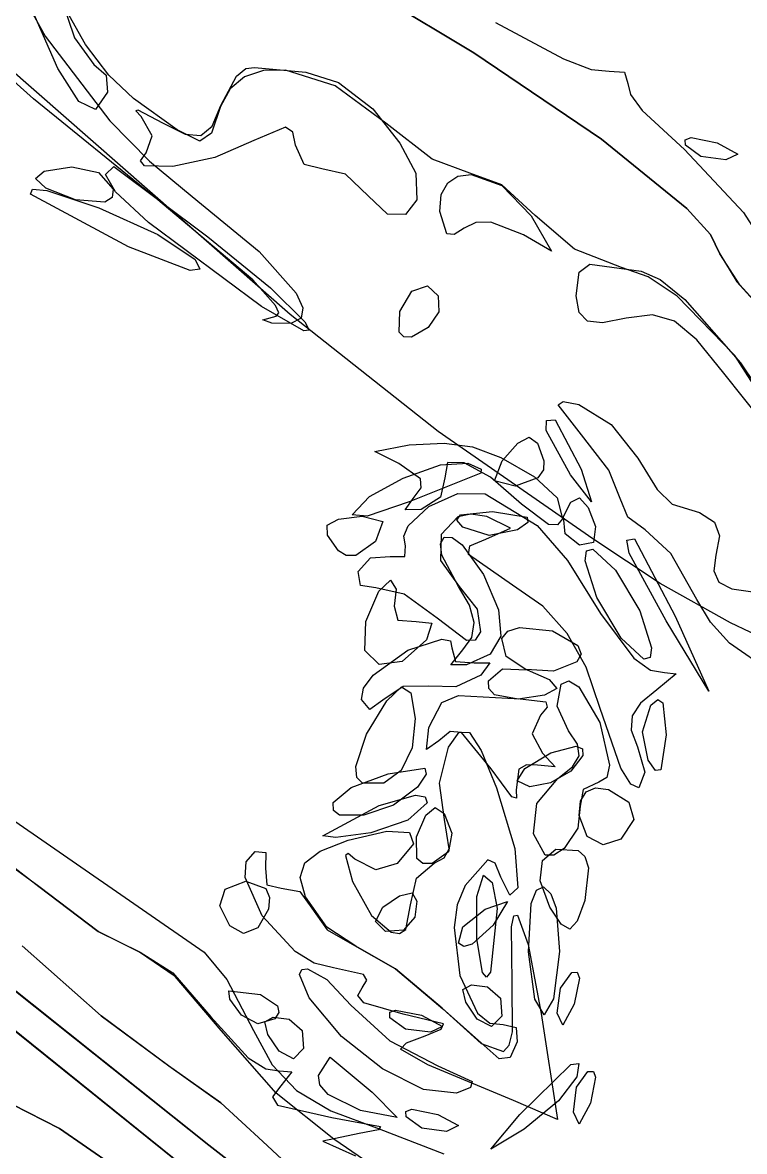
# Model space of a CAD drawing. Extents: x -886 to 651, y -59 to 942.
# Drawn here: x -342.88 to -323.08, y 197.6 to 228.58 of the extents above; entities that cross this region are included whole.
import ezdxf

# ---------------------------------------------------------------- set-up
doc = ezdxf.new("R2010")
doc.units = 0

msp = doc.modelspace()

# ---------------------------------------------------------------- linework, layer by layer
at = {"layer": 'IMAGES'}
for p, q in [((-335.539426, 220.562776), (-343.31338, 227.38229)), ((-331.483354, 217.360294), (-335.539426, 220.562776)), ((-327.23958, 214.40849), (-331.483354, 217.360294)), ((-325.390777, 213.185733), (-327.23958, 214.40849)), ((-323.460907, 212.110918), (-325.390777, 213.185733)), ((-319.465303, 210.210328), (-323.460907, 212.110918))]:
    msp.add_line(p, q, dxfattribs=at)
at = {"layer": 'Layer 1'}
for p, q in [((-334.87947, 230.37827), (-330.500614, 227.74847)), ((-330.50019, 227.7483), (-334.87903, 230.3781)), ((-341.9642, 229.65445), (-341.459605, 228.154342)), ((-342.583383, 226.485375), (-345.813015, 229.379011)), ((-342.868887, 229.305013), (-342.263058, 228.206659)), ((-341.153128, 227.975443), (-341.684933, 228.913093)), ((-341.915661, 227.313279), (-342.60456, 228.88402)), ((-329.904804, 228.580005), (-328.042953, 227.578577)), ((-342.263058, 228.206659), (-340.488163, 225.877415)), ((-341.459605, 228.154342), (-340.92552, 227.42936)), ((-340.512628, 227.133616), (-341.153128, 227.975443)), ((-330.500614, 227.74847), (-327.002309, 225.379458)), ((-327.001899, 225.379288), (-330.50019, 227.7483)), ((-340.92552, 227.42936), (-340.587368, 227.134336)), ((-336.761759, 227.317213), (-336.52209, 227.34781)), ((-336.52209, 227.34781), (-335.11158, 227.21358)), ((-328.042953, 227.578577), (-327.285031, 227.292751)), ((-341.337285, 226.412854), (-341.915661, 227.313279)), ((-340.587368, 227.134336), (-340.55382, 226.66802)), ((-339.83563, 226.4972), (-340.512628, 227.133616)), ((-337.4414, 226.29986), (-337.014978, 227.109431)), ((-336.790089, 227.088757), (-337.191776, 226.760756)), ((-337.014978, 227.109431), (-336.761759, 227.317213)), ((-336.272854, 227.258076), (-336.790089, 227.088757)), ((-335.667556, 227.27145), (-336.272854, 227.258076)), ((-334.302715, 226.841296), (-335.667556, 227.27145)), ((-335.11158, 227.21358), (-334.212555, 226.933367)), ((-327.285031, 227.292751), (-326.78733, 227.23936)), ((-326.78733, 227.23936), (-326.363426, 227.211801)), ((-326.363426, 227.211801), (-326.27901, 226.90549)), ((-337.191776, 226.760756), (-337.45043, 226.27134)), ((-332.91545, 225.82017), (-334.302715, 226.841296)), ((-334.212555, 226.933367), (-333.27321, 226.21166)), ((-326.27901, 226.90549), (-326.20438, 226.606483)), ((-339.22451, 223.76069), (-342.583383, 226.485375)), ((-340.879862, 226.194011), (-341.337285, 226.412854)), ((-340.55382, 226.66802), (-340.879862, 226.194011)), ((-338.644772, 225.630501), (-339.83563, 226.4972)), ((-326.20438, 226.606483), (-325.884911, 226.165574)), ((-339.779459, 226.158729), (-339.718459, 226.180569)), ((-339.62988, 225.99613), (-339.779459, 226.158729)), ((-339.718459, 226.180569), (-339.04191, 225.82449)), ((-337.45043, 226.27134), (-337.702554, 225.541282)), ((-337.682078, 225.735071), (-337.4414, 226.29986)), ((-333.27321, 226.21166), (-333.2732, 226.21168)), ((-333.2732, 226.21168), (-332.52718, 225.263778)), ((-325.884911, 226.165574), (-324.71649, 225.09559)), ((-340.488163, 225.877415), (-339.399654, 224.775523)), ((-339.327601, 225.468001), (-339.62988, 225.99613)), ((-339.04191, 225.82449), (-338.424763, 225.514485)), ((-331.641194, 224.824859), (-332.91545, 225.82017)), ((-338.017208, 225.319765), (-338.644772, 225.630501)), ((-338.424763, 225.514485), (-337.990675, 225.478979)), ((-337.702554, 225.541282), (-338.017208, 225.319765)), ((-337.990675, 225.478979), (-337.682078, 225.735071)), ((-335.670149, 225.704421), (-336.53552, 225.34437)), ((-335.469488, 225.567687), (-335.670149, 225.704421)), ((-335.39076, 225.21611), (-335.469488, 225.567687)), ((-339.49045, 224.99778), (-339.327601, 225.468001)), ((-336.53552, 225.34437), (-337.611697, 224.873344)), ((-335.160337, 224.683925), (-335.39076, 225.21611)), ((-332.52718, 225.263778), (-332.09298, 224.43967)), ((-327.002309, 225.379458), (-324.661035, 223.473619)), ((-324.660623, 223.473449), (-327.001899, 225.379288)), ((-324.703495, 225.358659), (-324.542134, 225.421419)), ((-324.69633, 225.20902), (-324.703495, 225.358659)), ((-324.268403, 224.899835), (-324.69633, 225.20902)), ((-324.542134, 225.421419), (-323.82783, 225.27732)), ((-323.82783, 225.27732), (-323.253819, 224.969085)), ((-339.646362, 224.778361), (-339.49045, 224.99778)), ((-337.611697, 224.873344), (-338.763195, 224.62335)), ((-324.71649, 225.09559), (-323.098032, 223.367303)), ((-323.58315, 224.81115), (-324.268403, 224.899835)), ((-323.253819, 224.969085), (-323.58316, 224.81109)), ((-342.29344, 224.502469), (-341.53491, 224.61816)), ((-341.53491, 224.61816), (-340.801359, 224.464992)), ((-340.61074, 224.41121), (-340.38165, 224.6285)), ((-340.38165, 224.6285), (-337.80245, 222.69503)), ((-339.539588, 224.647219), (-339.646362, 224.778361)), ((-338.763195, 224.62335), (-339.539588, 224.647219)), ((-339.399654, 224.775523), (-338.23081, 223.80145)), ((-334.67172, 224.56346), (-335.160337, 224.683925)), ((-334.02163, 224.415724), (-334.67172, 224.56346)), ((-330.61299, 224.44295), (-331.641194, 224.824859)), ((-323.58316, 224.81109), (-323.58315, 224.81115)), ((-342.528084, 224.300201), (-342.29344, 224.502469)), ((-342.241063, 224.03135), (-342.528084, 224.300201)), ((-340.801359, 224.464992), (-340.39558, 224.00938)), ((-340.329048, 223.93396), (-340.61074, 224.41121)), ((-333.40295, 223.81795), (-334.02163, 224.415724)), ((-332.09298, 224.43967), (-332.063332, 223.708127)), ((-331.218822, 224.176508), (-330.936208, 224.360024)), ((-330.936208, 224.360024), (-330.576077, 224.4078)), ((-329.734845, 224.124728), (-330.61299, 224.44295)), ((-330.576077, 224.4078), (-329.736686, 224.101845)), ((-342.66487, 223.86461), (-342.612038, 224.005526)), ((-342.612038, 224.005526), (-342.217099, 223.965045)), ((-341.4346, 223.71591), (-342.241063, 224.03135)), ((-342.217099, 223.965045), (-340.792447, 223.494597)), ((-340.39558, 224.00938), (-340.424239, 223.778627)), ((-340.39558, 224.00938), (-340.39558, 224.00938)), ((-339.424212, 223.088057), (-340.329048, 223.93396)), ((-331.395565, 223.855823), (-331.218822, 224.176508)), ((-329.736686, 224.101845), (-328.92749, 223.27007)), ((-328.82136, 223.28254), (-329.734845, 224.124728)), ((-339.97357, 222.4246), (-342.66487, 223.86461)), ((-340.629689, 223.646379), (-341.4346, 223.71591)), ((-340.424239, 223.778627), (-340.629689, 223.646379)), ((-336.566235, 221.520035), (-339.22451, 223.76069)), ((-338.23081, 223.80145), (-336.388969, 222.293327)), ((-332.873411, 223.323659), (-333.40295, 223.81795)), ((-332.063332, 223.708127), (-332.375174, 223.311588)), ((-331.43808, 223.39654), (-331.395565, 223.855823)), ((-340.792447, 223.494597), (-339.174015, 222.762681)), ((-332.375174, 223.311588), (-332.873411, 223.323659)), ((-331.239996, 222.780778), (-331.43808, 223.39654)), ((-324.661035, 223.473619), (-324.010684, 222.757636)), ((-324.010262, 222.757466), (-324.660623, 223.473449)), ((-323.098032, 223.367303), (-321.622, 221.04464)), ((-336.32823, 220.78416), (-339.424212, 223.088057)), ((-330.445454, 223.088495), (-330.76307, 222.9387)), ((-330.032609, 223.103871), (-330.445454, 223.088495)), ((-329.13492, 222.75542), (-330.032609, 223.103871)), ((-328.92749, 223.27007), (-328.92747, 223.27006)), ((-328.92747, 223.27006), (-328.368667, 222.307811)), ((-327.736946, 222.36282), (-328.82136, 223.28254)), ((-339.174015, 222.762681), (-338.1449, 222.07871)), ((-337.80245, 222.69503), (-336.080681, 221.300262)), ((-337.80245, 222.69503), (-337.80245, 222.69503)), ((-331.037539, 222.763809), (-331.239996, 222.780778)), ((-330.76307, 222.9387), (-331.037539, 222.763809)), ((-328.368667, 222.307811), (-329.13492, 222.75542)), ((-324.010684, 222.757636), (-323.75327, 222.23334)), ((-323.75283, 222.23317), (-324.010262, 222.757466)), ((-338.283743, 221.777396), (-339.97357, 222.4246)), ((-338.1449, 222.07871), (-338.015375, 221.808529)), ((-338.1449, 222.07871), (-338.1449, 222.07871)), ((-336.388969, 222.293327), (-335.3737, 221.15257)), ((-326.44785, 221.85818), (-327.736946, 222.36282)), ((-323.75327, 222.23334), (-323.283484, 221.462652)), ((-323.205255, 221.377464), (-323.75283, 222.23317)), ((-338.015375, 221.808529), (-338.283743, 221.777396)), ((-327.610637, 221.727442), (-327.32023, 221.94731)), ((-327.32023, 221.94731), (-325.90891, 221.75513)), ((-325.718418, 221.602209), (-326.44785, 221.85818)), ((-335.940475, 220.812554), (-336.566235, 221.520035)), ((-327.69544, 221.077), (-327.610637, 221.727442)), ((-325.90891, 221.75513), (-325.392717, 221.524357)), ((-324.924792, 221.073272), (-325.718418, 221.602209)), ((-325.392717, 221.524357), (-324.707603, 220.973968)), ((-323.283484, 221.462652), (-322.23616, 220.3072)), ((-336.080681, 221.300262), (-335.142584, 220.3633)), ((-335.3737, 221.15257), (-335.193309, 220.747427)), ((-332.53277, 220.64642), (-332.200192, 221.20653)), ((-332.200192, 221.20653), (-331.7755, 221.35024)), ((-331.7755, 221.35024), (-331.479929, 221.079714)), ((-321.97086, 220.0176), (-323.205255, 221.377464)), ((-331.479929, 221.079714), (-331.45777, 220.64382)), ((-327.606954, 220.620915), (-327.69544, 221.077)), ((-323.335973, 219.439012), (-324.924792, 221.073272)), ((-324.707603, 220.973968), (-323.18777, 219.24392)), ((-335.165865, 220.114485), (-336.32823, 220.78416)), ((-335.850763, 220.608523), (-335.940475, 220.812554)), ((-335.92786, 220.52201), (-335.850763, 220.608523)), ((-335.193309, 220.747427), (-335.240296, 220.467093)), ((-332.549572, 220.085557), (-332.53277, 220.64642)), ((-331.45777, 220.64382), (-331.751391, 220.208705)), ((-331.45777, 220.64382), (-331.45777, 220.64382)), ((-327.381489, 220.381781), (-327.606954, 220.620915)), ((-325.601855, 220.561029), (-326.31768, 220.46462)), ((-324.993556, 220.384487), (-325.601855, 220.561029)), ((-336.293035, 220.417395), (-335.92786, 220.52201)), ((-336.04405, 220.32481), (-336.293035, 220.417395)), ((-335.521572, 220.322558), (-336.04405, 220.32481)), ((-335.240296, 220.467093), (-335.521572, 220.322558)), ((-335.142584, 220.3633), (-335.022945, 220.138478)), ((-326.968559, 220.337162), (-327.381489, 220.381781)), ((-326.31768, 220.46462), (-326.968559, 220.337162)), ((-324.37893, 219.870727), (-324.993556, 220.384487)), ((-335.022945, 220.138478), (-335.165865, 220.114485)), ((-332.421007, 219.949277), (-332.549572, 220.085557)), ((-332.21503, 219.94), (-332.421007, 219.949277)), ((-331.751391, 220.208705), (-332.21503, 219.94)), ((-323.64412, 218.95548), (-324.37893, 219.870727)), ((-322.063424, 217.440437), (-323.335973, 219.439012)), ((-323.18777, 219.24392), (-322.078395, 217.583543)), ((-323.18777, 219.24392), (-323.18777, 219.24392)), ((-322.561259, 217.607536), (-323.64412, 218.95548)), ((-328.185944, 218.091355), (-328.051507, 218.182613)), ((-327.55011, 217.26706), (-328.185944, 218.091355)), ((-328.051507, 218.182613), (-327.61841, 218.09521)), ((-327.61841, 218.09521), (-326.733651, 217.544434)), ((-328.5177, 217.382356), (-328.510307, 217.654492)), ((-328.510307, 217.654492), (-328.2671, 217.67469)), ((-328.2671, 217.67469), (-327.5584, 216.32421)), ((-326.733651, 217.544434), (-326.00241, 216.62315)), ((-329.289492, 217.03903), (-328.979737, 217.202169)), ((-328.979737, 217.202169), (-328.756935, 217.03901)), ((-327.84976, 216.17131), (-328.5177, 217.382356)), ((-326.797974, 216.293004), (-327.55011, 217.26706)), ((-333.214307, 216.80989), (-332.27431, 216.9875)), ((-332.55715, 216.47553), (-333.214307, 216.80989)), ((-332.27431, 216.9875), (-331.317401, 217.039752)), ((-331.317401, 217.039752), (-330.535124, 216.939779)), ((-330.535124, 216.939779), (-329.762459, 216.645771)), ((-329.72725, 216.5496), (-329.289492, 217.03903)), ((-328.756935, 217.03901), (-328.58003, 216.54955)), ((-331.224874, 216.503617), (-331.29345, 216.08091)), ((-330.767602, 216.495226), (-331.224874, 216.503617)), ((-329.934448, 216.001855), (-329.72725, 216.5496)), ((-329.762459, 216.645771), (-328.83439, 216.11592)), ((-328.58003, 216.54955), (-328.592371, 216.300829)), ((-328.58003, 216.54955), (-328.58003, 216.54955)), ((-326.00242, 216.62315), (-325.468686, 215.763474)), ((-326.00241, 216.62315), (-326.00242, 216.62315)), ((-331.962202, 216.054916), (-332.55715, 216.47553)), ((-332.43687, 216.079669), (-331.419788, 216.437047)), ((-330.31348, 216.20834), (-332.27754, 215.42946)), ((-331.419788, 216.437047), (-330.66491, 216.48613)), ((-330.047287, 216.098923), (-330.767602, 216.495226)), ((-330.66491, 216.48613), (-330.295879, 216.321686)), ((-330.295879, 216.321686), (-330.31348, 216.20834)), ((-330.31348, 216.20834), (-330.31348, 216.20834)), ((-328.592371, 216.300829), (-328.74532, 216.087953)), ((-327.5584, 216.32421), (-327.274315, 215.428805)), ((-327.5584, 216.32421), (-327.5584, 216.32421)), ((-326.48182, 215.517), (-326.797974, 216.293004)), ((-333.362159, 215.571703), (-332.43687, 216.079669)), ((-331.950114, 215.80718), (-331.962202, 216.054916)), ((-331.29345, 216.08091), (-331.41626, 215.557604)), ((-329.18958, 215.35789), (-330.047287, 216.098923)), ((-329.3694, 215.86022), (-329.934448, 216.001855)), ((-328.74532, 216.087953), (-329.3694, 215.86022)), ((-328.83439, 216.11592), (-328.83438, 216.11593)), ((-328.83438, 216.11593), (-328.218269, 215.533047)), ((-327.274315, 215.428805), (-327.84976, 216.17131)), ((-333.84166, 215.07086), (-333.362159, 215.571703)), ((-332.13722, 215.55406), (-331.950114, 215.80718)), ((-331.732508, 215.300648), (-330.940223, 215.652103)), ((-330.940223, 215.652103), (-330.19354, 215.64322)), ((-330.19354, 215.64322), (-328.76641, 214.78033)), ((-325.468686, 215.763474), (-325.05877, 215.36081)), ((-332.27754, 215.42946), (-333.426339, 215.034576)), ((-332.382502, 215.207561), (-332.13722, 215.55406)), ((-332.301596, 214.76417), (-331.732508, 215.300648)), ((-331.41626, 215.557604), (-331.94719, 215.21669)), ((-328.449602, 214.806819), (-329.18958, 215.35789)), ((-328.218269, 215.533047), (-328.06502, 214.96008)), ((-328.04525, 215.02439), (-327.839539, 215.416153)), ((-327.839539, 215.416153), (-327.60244, 215.53187)), ((-327.60244, 215.53187), (-327.366255, 215.268638)), ((-327.366255, 215.268638), (-327.16274, 214.74934)), ((-326.277846, 215.002641), (-326.48182, 215.517)), ((-325.05877, 215.36081), (-324.309835, 215.135139)), ((-334.214919, 214.946426), (-333.56344, 215.0286)), ((-333.426339, 215.034576), (-333.84166, 215.07086)), ((-333.56344, 215.0286), (-332.994961, 214.8879)), ((-331.94719, 215.21669), (-332.382502, 215.207561)), ((-330.942503, 215.012226), (-331.397625, 214.531714)), ((-330.967574, 214.922918), (-330.870456, 215.06603)), ((-330.580039, 215.091017), (-330.942503, 215.012226)), ((-330.870456, 215.06603), (-329.99204, 215.15842)), ((-330.14311, 215.02306), (-330.580039, 215.091017)), ((-329.491678, 214.700941), (-330.14311, 215.02306)), ((-329.99204, 215.15842), (-329.034629, 215.003818)), ((-329.034629, 215.003818), (-329.01812, 214.858304)), ((-328.06502, 214.96008), (-328.204552, 214.792458)), ((-327.991732, 214.551836), (-328.04525, 215.02439)), ((-325.79572, 214.65767), (-326.277846, 215.002641)), ((-324.309835, 215.135139), (-323.893537, 214.866489)), ((-334.525155, 214.784208), (-334.214919, 214.946426)), ((-334.517474, 214.508158), (-334.525155, 214.784208)), ((-332.994961, 214.8879), (-333.19944, 214.34244)), ((-332.418442, 214.481336), (-332.301596, 214.76417)), ((-330.80739, 214.73055), (-330.967574, 214.922918)), ((-330.079474, 214.504688), (-330.80739, 214.73055)), ((-330.17391, 214.40649), (-329.491678, 214.700941)), ((-329.30049, 214.66065), (-330.079474, 214.504688)), ((-329.01812, 214.858304), (-329.30049, 214.66065)), ((-329.30049, 214.66065), (-329.30049, 214.66065)), ((-328.76641, 214.78033), (-328.7664, 214.78029)), ((-328.7664, 214.78029), (-327.932923, 213.818165)), ((-328.204552, 214.792458), (-328.449602, 214.806819)), ((-327.16274, 214.74934), (-327.218479, 214.31083)), ((-327.16274, 214.74934), (-327.16274, 214.74934)), ((-325.098619, 214.005048), (-325.79572, 214.65767)), ((-323.893537, 214.866489), (-323.759364, 214.496226)), ((-334.2152, 214.08449), (-334.517474, 214.508158)), ((-333.19944, 214.34244), (-333.741407, 213.958281)), ((-333.19944, 214.34244), (-333.19944, 214.34244)), ((-332.37869, 214.21799), (-332.418442, 214.481336)), ((-331.42, 214.278126), (-331.3184, 214.45445)), ((-331.397625, 214.531714), (-331.415662, 213.816142)), ((-331.3184, 214.45445), (-331.099477, 214.443594)), ((-331.099477, 214.443594), (-330.821701, 214.247007)), ((-330.607493, 214.221831), (-330.17391, 214.40649)), ((-327.60556, 214.24186), (-327.991732, 214.551836)), ((-326.303277, 214.376165), (-326.08913, 214.41395)), ((-326.242262, 214.017491), (-326.303277, 214.376165)), ((-326.08913, 214.41395), (-324.97545, 212.29175)), ((-323.759364, 214.496226), (-323.8568, 213.96572)), ((-334.003492, 213.953357), (-334.2152, 214.08449)), ((-332.392124, 213.922224), (-332.37869, 214.21799)), ((-331.378332, 213.965074), (-331.42, 214.278126)), ((-330.821701, 214.247007), (-330.23216, 213.43097)), ((-330.646331, 213.977354), (-330.607493, 214.221831)), ((-327.218479, 214.31083), (-327.60556, 214.24186)), ((-327.44462, 213.812049), (-327.40754, 214.077851)), ((-327.40754, 214.077851), (-327.23419, 214.12569)), ((-327.23419, 214.12569), (-326.613591, 213.553043)), ((-333.741407, 213.958281), (-334.003492, 213.953357)), ((-333.6792, 213.51501), (-333.340425, 213.892202)), ((-333.340425, 213.892202), (-332.79861, 213.92414)), ((-332.79861, 213.92414), (-332.392124, 213.922224)), ((-331.415662, 213.816142), (-330.9038, 213.10013)), ((-330.91778, 213.10579), (-331.378332, 213.965074)), ((-329.44218, 213.14003), (-330.646331, 213.977354)), ((-327.932923, 213.818165), (-327.02185, 212.36113)), ((-327.12438, 212.80048), (-327.44462, 213.812049)), ((-325.22679, 212.15986), (-326.242262, 214.017491)), ((-324.37778, 212.75103), (-325.098619, 214.005048)), ((-323.8568, 213.96572), (-323.916493, 213.530608)), ((-333.614488, 213.126819), (-333.6792, 213.51501)), ((-330.23217, 213.43097), (-329.823208, 212.460835)), ((-330.23216, 213.43097), (-330.23217, 213.43097)), ((-326.613591, 213.553043), (-325.9477, 212.43375)), ((-323.916493, 213.530608), (-323.774575, 213.224251)), ((-333.18622, 213.06847), (-333.614488, 213.126819)), ((-333.105119, 212.97874), (-332.78514, 213.27404)), ((-332.78514, 213.27404), (-332.634426, 213.026274)), ((-330.615819, 212.59042), (-330.91778, 213.10579)), ((-330.9038, 213.10013), (-330.412521, 212.482376)), ((-328.607308, 212.559508), (-329.44218, 213.14003)), ((-323.774575, 213.224251), (-323.420002, 213.035639)), ((-333.46133, 212.14002), (-333.105119, 212.97874)), ((-332.409939, 212.897395), (-333.18622, 213.06847)), ((-332.634426, 213.026274), (-332.68514, 212.55929)), ((-331.50852, 212.23822), (-332.409939, 212.897395)), ((-326.458485, 211.681193), (-327.12438, 212.80048)), ((-323.420002, 213.035639), (-322.84173, 212.95376)), ((-332.68514, 212.55929), (-332.68517, 212.55927)), ((-332.68517, 212.55927), (-332.589457, 212.179055)), ((-330.494887, 212.115766), (-330.615819, 212.59042)), ((-330.412521, 212.482376), (-330.32241, 211.85893)), ((-327.936878, 211.814513), (-328.607308, 212.559508)), ((-324.004006, 212.125659), (-324.37778, 212.75103)), ((-351.31744, 212.34391), (-337.90214, 203.0743)), ((-332.589457, 212.179055), (-332.08666, 212.13985)), ((-330.705694, 211.617314), (-331.50852, 212.23822)), ((-329.823208, 212.460835), (-329.76193, 211.744136)), ((-327.02185, 212.36113), (-326.107775, 211.139257)), ((-325.9477, 212.43375), (-325.627456, 211.422186)), ((-325.9477, 212.43375), (-325.9477, 212.43375)), ((-324.97545, 212.29175), (-324.0534, 210.22928)), ((-324.97545, 212.29175), (-324.97545, 212.29175)), ((-333.492463, 211.345185), (-333.46133, 212.14002)), ((-332.08666, 212.13985), (-331.6523, 212.093801)), ((-331.6523, 212.093801), (-331.79742, 211.64402)), ((-330.556225, 211.700335), (-330.494887, 212.115766)), ((-330.32241, 211.85893), (-330.467781, 211.632282)), ((-329.73497, 211.67784), (-329.568185, 211.876491)), ((-329.568185, 211.876491), (-329.249617, 211.982449)), ((-329.249617, 211.982449), (-328.3402, 211.88862)), ((-328.3402, 211.88862), (-327.645324, 211.48244)), ((-324.0534, 210.22928), (-325.22679, 212.15986)), ((-323.482216, 211.550939), (-324.004006, 212.125659)), ((-331.79742, 211.64402), (-332.472134, 211.041037)), ((-332.31468, 211.35254), (-331.379977, 211.658205)), ((-331.379977, 211.658205), (-331.140031, 211.608756)), ((-331.140031, 211.608756), (-331.10463, 211.42144)), ((-330.80107, 211.36263), (-330.556225, 211.700335)), ((-330.467781, 211.632282), (-330.705694, 211.617314)), ((-329.76193, 211.744136), (-330.054097, 211.250676)), ((-329.615434, 211.184707), (-329.73497, 211.67784)), ((-327.417276, 210.885898), (-327.936878, 211.814513)), ((-325.83789, 211.10855), (-326.458485, 211.681193)), ((-322.216362, 210.664883), (-323.482216, 211.550939)), ((-333.09994, 210.960141), (-333.492463, 211.345185)), ((-333.266998, 210.671289), (-332.31468, 211.35254)), ((-331.131184, 210.950971), (-330.80107, 211.36263)), ((-331.10463, 211.42144), (-331.10463, 211.4214)), ((-331.10463, 211.4214), (-331.003811, 211.042493)), ((-330.054097, 211.250676), (-330.70547, 210.95026)), ((-327.558985, 211.250287), (-327.67578, 211.03606)), ((-327.645324, 211.48244), (-327.558985, 211.250287)), ((-325.627456, 211.422186), (-325.664536, 211.156384)), ((-332.472134, 211.041037), (-333.09994, 210.960141)), ((-330.70547, 210.95026), (-331.131184, 210.950971)), ((-331.003811, 211.042493), (-330.48873, 211.00644)), ((-330.48873, 211.00644), (-330.064505, 211.012051)), ((-330.064505, 211.012051), (-330.31015, 210.66613)), ((-329.07055, 210.82527), (-329.615434, 211.184707)), ((-327.67578, 211.03606), (-328.311125, 210.778197)), ((-327.67578, 211.03606), (-327.67578, 211.03606)), ((-326.107775, 211.139257), (-325.649477, 210.811192)), ((-325.664536, 211.156384), (-325.83789, 211.10855)), ((-333.526012, 210.314189), (-333.266998, 210.671289)), ((-330.31015, 210.66613), (-330.990779, 210.351948)), ((-330.09508, 210.51917), (-329.7104, 210.840855)), ((-329.7104, 210.840855), (-329.03496, 210.814)), ((-328.311125, 210.778197), (-329.07055, 210.82527)), ((-329.03496, 210.814), (-328.432856, 210.551824)), ((-327.03489, 209.75452), (-327.417276, 210.885898)), ((-325.649477, 210.811192), (-325.26711, 210.74252)), ((-324.953029, 210.705789), (-325.4781, 210.26645)), ((-325.26711, 210.74252), (-324.953029, 210.705789)), ((-333.58471, 210.00506), (-333.526012, 210.314189)), ((-332.438376, 210.356539), (-332.99482, 209.98256)), ((-332.885295, 209.969412), (-332.486869, 210.346096)), ((-332.486869, 210.346096), (-332.233243, 210.182467)), ((-331.7404, 210.36667), (-332.438376, 210.356539)), ((-330.990779, 210.351948), (-331.7404, 210.36667)), ((-330.086076, 210.302919), (-330.09508, 210.51917)), ((-328.22451, 210.30773), (-328.565634, 210.12574)), ((-328.432856, 210.551824), (-328.22451, 210.30773)), ((-328.22451, 210.30773), (-328.22451, 210.30773)), ((-328.216525, 209.815811), (-328.10479, 210.42585)), ((-328.10479, 210.42585), (-327.892306, 210.517718)), ((-327.892306, 210.517718), (-327.621674, 210.34923)), ((-327.621674, 210.34923), (-327.04507, 209.36976)), ((-333.357044, 209.724095), (-333.58471, 210.00506)), ((-332.233243, 210.182467), (-332.11038, 209.48311)), ((-331.381346, 209.923141), (-330.91921, 210.11093)), ((-330.91921, 210.11093), (-329.229, 210.01663)), ((-329.930271, 210.135377), (-330.086076, 210.302919)), ((-329.28463, 210.0129), (-329.930271, 210.135377)), ((-328.565634, 210.12574), (-329.28463, 210.0129)), ((-329.229, 210.01663), (-328.528624, 209.938695)), ((-325.4781, 210.26645), (-325.930698, 209.904473)), ((-325.6477, 209.84676), (-325.455332, 210.006944)), ((-325.455332, 210.006944), (-325.31222, 209.909827)), ((-333.44256, 209.04783), (-332.885295, 209.969412)), ((-332.99482, 209.98256), (-333.357044, 209.724095)), ((-331.73387, 209.23523), (-331.381346, 209.923141)), ((-328.493274, 209.791439), (-328.67223, 209.57549)), ((-328.528624, 209.938695), (-328.493274, 209.791439)), ((-327.90022, 209.14434), (-328.216525, 209.815811)), ((-326.469394, 208.123202), (-327.03489, 209.75452)), ((-325.930698, 209.904473), (-326.160754, 209.550383)), ((-325.873562, 209.118844), (-325.6477, 209.84676)), ((-325.31222, 209.909827), (-325.21983, 209.03142)), ((-332.11038, 209.48311), (-332.188839, 208.674039)), ((-332.11038, 209.48311), (-332.11038, 209.48311)), ((-328.67222, 209.57544), (-328.901354, 209.05641)), ((-328.67223, 209.57549), (-328.67222, 209.57544)), ((-326.160754, 209.550383), (-326.181932, 209.163888)), ((-331.798239, 208.629691), (-331.73387, 209.23523)), ((-331.152497, 209.121966), (-331.45916, 208.86632)), ((-331.19679, 208.69186), (-330.899485, 209.10817)), ((-330.839154, 209.093861), (-331.152497, 209.121966)), ((-330.899485, 209.10817), (-330.622456, 209.096934)), ((-330.02531, 208.09669), (-330.839154, 209.093861)), ((-330.622456, 209.096934), (-330.30256, 208.604916)), ((-327.652367, 208.7758), (-327.90022, 209.14434)), ((-327.04507, 209.36976), (-327.04504, 209.36976)), ((-327.04504, 209.36976), (-326.77576, 208.204566)), ((-326.181932, 209.163888), (-326.0079, 208.7047)), ((-325.7176, 208.33986), (-325.873562, 209.118844)), ((-333.737255, 208.166234), (-333.44256, 209.04783)), ((-331.45916, 208.86632), (-331.798239, 208.629691)), ((-328.901354, 209.05641), (-328.61922, 208.53195)), ((-327.613785, 208.455759), (-327.652367, 208.7758)), ((-325.21983, 209.03142), (-325.374432, 208.074)), ((-325.21983, 209.03142), (-325.21983, 209.03142)), ((-332.188839, 208.674039), (-332.496789, 208.057785)), ((-331.444402, 207.706243), (-331.19679, 208.69186)), ((-330.30256, 208.604916), (-329.87665, 207.57888)), ((-329.097564, 208.106846), (-328.38784, 208.53986)), ((-328.61922, 208.53195), (-328.27253, 208.154749)), ((-328.38784, 208.53986), (-327.692299, 208.724992)), ((-327.50801, 208.4651), (-327.839509, 208.035268)), ((-327.791458, 208.152935), (-327.613785, 208.455759)), ((-327.692299, 208.724992), (-327.521814, 208.649435)), ((-327.521814, 208.649435), (-327.50801, 208.46506)), ((-327.50801, 208.46506), (-327.50801, 208.4651)), ((-326.0079, 208.7047), (-325.805303, 208.00501)), ((-333.708066, 207.861013), (-333.737255, 208.166234)), ((-329.058214, 208.210463), (-329.264895, 208.091606)), ((-328.75762, 208.19721), (-329.058214, 208.210463)), ((-328.27253, 208.154749), (-328.75762, 208.19721)), ((-328.19237, 207.83605), (-327.791458, 208.152935)), ((-326.77576, 208.204566), (-326.854594, 207.861603)), ((-325.519946, 208.057491), (-325.7176, 208.33986)), ((-342.43962, 204.87509), (-346.89221, 208.085048)), ((-333.865275, 207.58479), (-332.85163, 207.96579)), ((-333.55621, 207.70493), (-333.708066, 207.861013)), ((-332.496789, 208.057785), (-332.972992, 207.709649)), ((-332.85163, 207.96579), (-331.845294, 208.118889)), ((-331.81333, 207.950759), (-332.04801, 207.59776)), ((-331.845294, 208.118889), (-331.81333, 207.950759)), ((-329.459484, 207.331704), (-330.02531, 208.09669)), ((-329.264895, 208.091606), (-329.34143, 207.52134)), ((-329.31597, 207.7708), (-329.097564, 208.106846)), ((-328.774772, 207.146633), (-328.19237, 207.83605)), ((-327.839509, 208.035268), (-328.399863, 207.719235)), ((-326.854594, 207.861603), (-327.07474, 207.73418)), ((-326.196938, 207.679652), (-326.469394, 208.123202)), ((-325.805303, 208.00501), (-325.9776, 207.57934)), ((-325.374432, 208.074), (-325.519946, 208.057491)), ((-334.36484, 207.17613), (-333.865275, 207.58479)), ((-332.972992, 207.709649), (-333.55621, 207.70493)), ((-332.04801, 207.59776), (-332.702177, 207.10146)), ((-332.04801, 207.59776), (-332.04801, 207.59776)), ((-331.30467, 206.70681), (-331.444402, 207.706243)), ((-329.87665, 207.57888), (-329.87664, 207.57888)), ((-329.87664, 207.57888), (-329.376681, 205.911802)), ((-329.34143, 207.52134), (-329.333265, 207.297756)), ((-328.96628, 207.60256), (-329.31597, 207.7708)), ((-328.399863, 207.719235), (-328.96628, 207.60256)), ((-327.501509, 207.536445), (-327.58273, 207.07924)), ((-327.07474, 207.73418), (-327.501509, 207.536445)), ((-327.418131, 207.465787), (-327.158473, 207.579102)), ((-327.158473, 207.579102), (-326.80653, 207.53773)), ((-326.80653, 207.53773), (-326.246985, 207.184917)), ((-325.9776, 207.57934), (-326.196938, 207.679652)), ((-333.09879, 207.0903), (-332.09743, 207.377797)), ((-332.09743, 207.377797), (-331.832847, 207.336804)), ((-331.832847, 207.336804), (-331.78322, 207.1692)), ((-329.333265, 207.297756), (-329.459484, 207.331704)), ((-327.60722, 206.82275), (-327.572161, 207.2097)), ((-327.572161, 207.2097), (-327.418131, 207.465787)), ((-334.64686, 206.26542), (-333.09879, 207.0903)), ((-334.354284, 206.957989), (-334.36484, 207.17613)), ((-334.183319, 206.831915), (-334.354284, 206.957989)), ((-332.702177, 207.10146), (-333.521522, 206.826601)), ((-331.78322, 207.16921), (-332.310197, 206.695119)), ((-331.822653, 206.825509), (-331.56203, 207.040346)), ((-331.78322, 207.1692), (-331.78322, 207.16921)), ((-331.56203, 207.040346), (-331.314922, 206.878933)), ((-328.86714, 206.31452), (-328.774772, 207.146633)), ((-327.58273, 207.07924), (-327.644117, 206.471585)), ((-326.246985, 207.184917), (-326.11503, 206.71482)), ((-333.521522, 206.826601), (-334.183319, 206.831915)), ((-332.310197, 206.695119), (-333.33129, 206.34432)), ((-332.07534, 206.23668), (-331.822653, 206.825509)), ((-331.314922, 206.878933), (-331.10278, 206.33901)), ((-331.17442, 205.908374), (-331.30467, 206.70681)), ((-327.389779, 206.239717), (-327.60722, 206.82275)), ((-326.11503, 206.71482), (-326.468697, 206.173095)), ((-326.11503, 206.71482), (-326.11503, 206.71482)), ((-344.554332, 206.498602), (-342.43891, 204.87512)), ((-333.33129, 206.34432), (-334.28408, 206.212657)), ((-333.94945, 206.14066), (-332.886559, 206.390495)), ((-332.886559, 206.390495), (-332.269974, 206.34961)), ((-332.269974, 206.34961), (-332.157169, 206.045212)), ((-331.10278, 206.33901), (-331.193749, 205.823882)), ((-331.10278, 206.33901), (-331.10278, 206.33901)), ((-328.541574, 205.731138), (-328.86714, 206.31452)), ((-327.644117, 206.471585), (-328.02325, 205.91178)), ((-334.717144, 205.842817), (-333.94945, 206.14066)), ((-334.28408, 206.212657), (-334.64686, 206.26542)), ((-332.157169, 206.045212), (-332.60562, 205.50451)), ((-332.067764, 205.642686), (-332.07534, 206.23668)), ((-326.951942, 206.018946), (-327.389779, 206.239717)), ((-326.468697, 206.173095), (-326.951942, 206.018946)), ((-336.747976, 205.546549), (-336.50067, 205.82971)), ((-336.50067, 205.82971), (-336.206686, 205.806803)), ((-336.206686, 205.806803), (-336.21568, 205.37609)), ((-335.140915, 205.521038), (-334.717144, 205.842817)), ((-333.948987, 205.779574), (-334.023557, 205.718164)), ((-334.023557, 205.718164), (-333.83051, 205.00953)), ((-333.76281, 205.62339), (-333.948987, 205.779574)), ((-331.193749, 205.823882), (-331.6481, 205.50263)), ((-331.59419, 205.5164), (-331.316052, 205.659524)), ((-331.316052, 205.659524), (-331.17442, 205.908374)), ((-329.376681, 205.911802), (-329.29343, 204.83685)), ((-328.617996, 205.587519), (-328.254722, 205.891991)), ((-328.310525, 205.727872), (-328.541574, 205.731138)), ((-328.02325, 205.91178), (-328.310525, 205.727872)), ((-328.254722, 205.891991), (-327.63734, 205.86016)), ((-327.63734, 205.86016), (-327.451888, 205.698486)), ((-327.451888, 205.698486), (-327.356196, 205.385835)), ((-336.774525, 205.121538), (-336.747976, 205.546549)), ((-336.21568, 205.37609), (-336.182534, 204.916088)), ((-335.262398, 205.120122), (-335.140915, 205.521038)), ((-333.189866, 205.327258), (-333.76281, 205.62339)), ((-332.60562, 205.50451), (-333.189866, 205.327258)), ((-332.073865, 205.104434), (-331.59419, 205.5164)), ((-331.902432, 205.503876), (-332.067764, 205.642686)), ((-331.6481, 205.50263), (-331.902432, 205.503876)), ((-330.115851, 205.607723), (-330.74116, 204.89715)), ((-329.916505, 205.512255), (-330.115851, 205.607723)), ((-329.75992, 205.12386), (-329.916505, 205.512255)), ((-328.6856, 205.029897), (-328.617996, 205.587519)), ((-327.356196, 205.385835), (-327.45768, 204.48773)), ((-336.311906, 204.063456), (-336.774525, 205.121538)), ((-335.12323, 204.58487), (-335.262398, 205.120122)), ((-332.23704, 204.36831), (-332.073865, 205.104434)), ((-330.419134, 204.599136), (-330.2388, 205.17851)), ((-330.2388, 205.17851), (-330.001672, 204.9779)), ((-329.518001, 204.630277), (-329.75992, 205.12386)), ((-340.809442, 203.637699), (-342.43962, 204.87509)), ((-342.43891, 204.87512), (-340.80481, 203.637444)), ((-337.46724, 204.33735), (-337.324346, 204.797509)), ((-337.324346, 204.797509), (-336.75411, 205.02177)), ((-336.75411, 205.02177), (-336.21216, 204.818784)), ((-336.21216, 204.818784), (-336.10618, 204.568095)), ((-336.182534, 204.916088), (-335.78725, 204.82276)), ((-335.78725, 204.82276), (-335.272128, 204.731791)), ((-335.272128, 204.731791), (-334.95088, 204.27744)), ((-333.83051, 205.00953), (-333.311809, 204.077073)), ((-330.74116, 204.89715), (-330.957433, 204.371256)), ((-330.001672, 204.9779), (-329.86281, 204.26933)), ((-329.29343, 204.83685), (-329.518001, 204.630277)), ((-328.924454, 204.40858), (-328.781814, 204.774872)), ((-328.781814, 204.774872), (-328.58661, 204.86489)), ((-328.41597, 204.30228), (-328.6856, 205.029897)), ((-328.58661, 204.86489), (-328.389536, 204.673751)), ((-336.10618, 204.568095), (-336.13719, 204.25165)), ((-334.538689, 203.758686), (-335.12323, 204.58487)), ((-333.00053, 204.30396), (-332.538012, 204.61568)), ((-332.538012, 204.61568), (-332.1941, 204.69811)), ((-332.1941, 204.69811), (-332.06473, 204.468165)), ((-332.06473, 204.468165), (-332.118, 204.02891)), ((-330.42141, 203.43249), (-330.419134, 204.599136)), ((-330.19371, 204.247), (-329.577322, 204.456482)), ((-329.577322, 204.456482), (-329.967, 203.815)), ((-328.389536, 204.673751), (-328.241811, 204.274554)), ((-327.45768, 204.48773), (-327.670213, 203.919756)), ((-327.45768, 204.48773), (-327.45768, 204.48773)), ((-337.195885, 203.788312), (-337.46724, 204.33735)), ((-336.13719, 204.25165), (-336.432102, 203.739099)), ((-336.13719, 204.25165), (-336.13719, 204.25165)), ((-334.95088, 204.27744), (-334.529594, 203.68166)), ((-333.203796, 203.911438), (-333.00053, 204.30396)), ((-332.36423, 203.695763), (-332.23704, 204.36831)), ((-330.957433, 204.371256), (-331.04385, 203.748246)), ((-330.803141, 203.768548), (-330.19371, 204.247)), ((-329.86281, 204.26933), (-330.04542, 202.5233)), ((-329.86281, 204.26933), (-329.86281, 204.26933)), ((-328.99799, 203.08128), (-328.924454, 204.40858)), ((-328.105146, 203.835586), (-328.41597, 204.30228)), ((-328.241811, 204.274554), (-328.15151, 203.0855)), ((-335.405911, 203.090449), (-336.311906, 204.063456)), ((-333.311809, 204.077073), (-332.772767, 203.618918)), ((-332.92443, 203.63476), (-333.203796, 203.911438)), ((-332.118, 204.02891), (-332.430533, 203.670435)), ((-332.118, 204.02891), (-332.118, 204.02891)), ((-329.967, 203.815), (-330.549517, 203.285251)), ((-329.967, 203.815), (-329.967, 203.815)), ((-329.46945, 203.761278), (-329.405556, 204.071621)), ((-329.405556, 204.071621), (-329.302757, 204.088986)), ((-329.302757, 204.088986), (-329.010578, 203.276606)), ((-327.871297, 203.705226), (-328.105146, 203.835586)), ((-327.670213, 203.919756), (-327.871297, 203.705226)), ((-339.67485, 203.06726), (-340.809442, 203.637699)), ((-340.80481, 203.637444), (-339.66079, 203.06627)), ((-336.81792, 203.586774), (-337.195885, 203.788312)), ((-336.432102, 203.739099), (-336.81792, 203.586774)), ((-333.73691, 203.23875), (-334.538689, 203.758686)), ((-334.529594, 203.68166), (-333.77395, 203.25064)), ((-332.430533, 203.670435), (-332.92443, 203.63476)), ((-332.772767, 203.618918), (-332.542758, 203.586672)), ((-332.542758, 203.586672), (-332.36423, 203.695763)), ((-331.04385, 203.748246), (-330.888321, 202.433325)), ((-330.92421, 203.31723), (-330.803141, 203.768548)), ((-329.4504, 202.22984), (-329.46945, 203.761278)), ((-340.729296, 201.322711), (-342.89866, 203.24027)), ((-342.89773, 203.2405), (-340.728366, 201.322941)), ((-333.77395, 203.25064), (-332.65254, 202.611769)), ((-332.64687, 202.612955), (-333.73691, 203.23875)), ((-330.778547, 203.222858), (-330.92421, 203.31723)), ((-330.549517, 203.285251), (-330.778547, 203.222858)), ((-330.25962, 202.511658), (-330.42141, 203.43249)), ((-329.010578, 203.276606), (-328.65317, 201.38778)), ((-338.695249, 202.398655), (-339.67485, 203.06726)), ((-339.66079, 203.06627), (-338.761517, 202.506624)), ((-337.90214, 203.0743), (-337.276692, 202.317814)), ((-334.878242, 202.771781), (-335.405911, 203.090449)), ((-328.826694, 201.783821), (-328.99799, 203.08128)), ((-328.15151, 203.08528), (-328.319481, 201.786262)), ((-328.15151, 203.0855), (-328.15151, 203.08528)), ((-345.16046, 202.57068), (-335.908599, 195.143507)), ((-335.96355, 195.180152), (-345.1575, 202.57688)), ((-343.937964, 202.685703), (-337.77575, 197.77808)), ((-337.77423, 197.77823), (-343.936421, 202.685853)), ((-335.282162, 202.453658), (-335.220948, 202.590457)), ((-335.220948, 202.590457), (-335.061213, 202.611811)), ((-335.061213, 202.611811), (-334.533397, 202.323364)), ((-334.34964, 202.6375), (-334.878242, 202.771781)), ((-333.527097, 202.461659), (-334.34964, 202.6375)), ((-332.65254, 202.611769), (-331.35194, 201.51599)), ((-331.36921, 201.53257), (-332.64687, 202.612955)), ((-338.761517, 202.506624), (-337.71586, 201.29666)), ((-337.43772, 200.9253), (-338.695249, 202.398655)), ((-337.276692, 202.317814), (-336.54812, 200.92019)), ((-335.02181, 201.81855), (-335.282162, 202.453658)), ((-334.533397, 202.323364), (-333.87315, 201.61867)), ((-333.56785, 202.09432), (-333.433223, 202.297521)), ((-333.433223, 202.297521), (-333.527097, 202.461659)), ((-330.888321, 202.433325), (-330.396982, 201.397292)), ((-330.152906, 202.386007), (-330.25962, 202.511658)), ((-330.04542, 202.5233), (-330.152906, 202.386007)), ((-328.125059, 202.085208), (-327.81587, 202.51314)), ((-327.81587, 202.51314), (-327.666237, 202.520305)), ((-327.603479, 202.358943), (-327.74757, 201.64463)), ((-327.666237, 202.520305), (-327.603479, 202.358943)), ((-337.193796, 201.776423), (-337.220127, 202.009555)), ((-337.220127, 202.009555), (-336.35753, 201.90773)), ((-333.681428, 201.877143), (-333.56785, 202.09432)), ((-330.7997, 202.04256), (-330.569759, 202.17193)), ((-330.717274, 201.698647), (-330.7997, 202.04256)), ((-330.569759, 202.17193), (-330.1305, 202.11866)), ((-330.1305, 202.11866), (-329.772029, 201.806128)), ((-329.441026, 200.885343), (-329.4504, 202.22984)), ((-328.21374, 201.39995), (-328.125059, 202.085208)), ((-336.87257, 201.34275), (-337.193796, 201.776423)), ((-336.35753, 201.90773), (-335.88905, 201.600618)), ((-334.131571, 200.755048), (-335.02181, 201.81855)), ((-333.520976, 201.677069), (-333.681428, 201.877143)), ((-332.44229, 201.36964), (-333.520976, 201.677069)), ((-330.40555, 201.23613), (-330.717274, 201.698647)), ((-329.772029, 201.806128), (-329.73635, 201.31223)), ((-328.572534, 201.352295), (-328.826694, 201.783821)), ((-328.319481, 201.786262), (-328.572534, 201.352295)), ((-327.74751, 201.64463), (-328.055745, 201.070618)), ((-327.74757, 201.64463), (-327.74751, 201.64463)), ((-336.423759, 201.101689), (-336.87257, 201.34275)), ((-335.852782, 201.414927), (-335.96564, 201.23715)), ((-335.88905, 201.600618), (-335.852782, 201.414927)), ((-333.87315, 201.61867), (-332.809492, 200.637714)), ((-333.87315, 201.61867), (-333.87315, 201.61867)), ((-332.809905, 201.420083), (-332.648544, 201.482841)), ((-332.80274, 201.27045), (-332.809905, 201.420083)), ((-332.648544, 201.482841), (-331.93424, 201.33875)), ((-331.331465, 201.104114), (-332.44229, 201.36964)), ((-331.93424, 201.33875), (-331.360236, 201.030506)), ((-329.803622, 200.141829), (-331.36921, 201.53257)), ((-331.35194, 201.51599), (-330.296827, 200.564069)), ((-330.396982, 201.397292), (-330.063636, 201.122891)), ((-328.65317, 201.38778), (-328.65312, 201.38778)), ((-328.65312, 201.38778), (-328.20537, 198.4759)), ((-328.055745, 201.070618), (-328.21374, 201.39995)), ((-338.87491, 199.95095), (-340.729296, 201.322711)), ((-340.728366, 201.322941), (-338.87398, 199.95118)), ((-337.71586, 201.29666), (-336.690012, 200.169967)), ((-335.96564, 201.23715), (-336.423759, 201.101689)), ((-336.2396, 201.15584), (-336.009655, 201.28521)), ((-336.15717, 200.811927), (-336.2396, 201.15584)), ((-336.009655, 201.28521), (-335.5704, 201.23194)), ((-335.96564, 201.23715), (-335.96564, 201.23715)), ((-335.5704, 201.23194), (-335.211925, 200.919407)), ((-332.374813, 200.961261), (-332.80274, 201.27045)), ((-331.360236, 201.030506), (-331.68957, 200.87251)), ((-331.393191, 200.95754), (-331.331465, 201.104114)), ((-330.013028, 201.032864), (-330.40555, 201.23613)), ((-330.063636, 201.122891), (-329.69224, 201.08505)), ((-329.73635, 201.31223), (-330.013028, 201.032864)), ((-329.73635, 201.31223), (-329.73635, 201.31223)), ((-329.69224, 201.08505), (-329.342129, 201.006593)), ((-335.92706, 199.203818), (-337.43772, 200.9253)), ((-336.54812, 200.92019), (-336.035715, 199.977402)), ((-335.84545, 200.34941), (-336.15717, 200.811927)), ((-335.211925, 200.919407), (-335.17625, 200.42551)), ((-333.007677, 199.866084), (-334.131571, 200.755048)), ((-331.68956, 200.87258), (-332.374813, 200.961261)), ((-332.350866, 200.579114), (-331.84004, 200.77582)), ((-331.84004, 200.77582), (-331.393191, 200.95754)), ((-331.68957, 200.87251), (-331.68956, 200.87258)), ((-329.527851, 200.515744), (-329.441026, 200.885343)), ((-329.342129, 201.006593), (-329.30992, 200.61009)), ((-335.17625, 200.42551), (-335.452927, 200.146144)), ((-335.17625, 200.42551), (-335.17625, 200.42551)), ((-332.809492, 200.637714), (-331.48941, 199.95039)), ((-332.511437, 200.407166), (-332.350866, 200.579114)), ((-331.76694, 199.97465), (-332.511437, 200.407166)), ((-330.296827, 200.564069), (-329.691512, 200.34197)), ((-329.691512, 200.34197), (-329.527851, 200.515744)), ((-329.30992, 200.61009), (-329.501412, 200.178805)), ((-336.690012, 200.169967), (-336.211608, 199.869952)), ((-335.452927, 200.146144), (-335.84545, 200.34941)), ((-334.76044, 199.68938), (-334.44288, 200.19053)), ((-334.44288, 200.19053), (-333.28959, 199.23096)), ((-329.501412, 200.178805), (-329.803622, 200.141829)), ((-337.444296, 198.936296), (-338.87491, 199.95095)), ((-338.87398, 199.95118), (-337.443366, 198.936526)), ((-336.211608, 199.869952), (-335.83836, 199.81051)), ((-336.035715, 199.977402), (-335.366507, 199.273359)), ((-335.83836, 199.81051), (-335.495609, 199.783987)), ((-335.495609, 199.783987), (-335.80076, 199.39823)), ((-331.880022, 199.300202), (-333.007677, 199.866084)), ((-329.41092, 198.99986), (-331.76694, 199.97465)), ((-331.48941, 199.95039), (-330.544064, 199.519535)), ((-329.23578, 198.61227), (-327.835404, 199.98528)), ((-327.835404, 199.98528), (-327.620191, 200.016723)), ((-327.680199, 199.36536), (-327.37101, 199.7933)), ((-327.620191, 200.016723), (-327.67399, 199.64745)), ((-327.37101, 199.7933), (-327.221377, 199.800459)), ((-327.221377, 199.800459), (-327.158619, 199.639095)), ((-334.726168, 199.431647), (-334.76044, 199.68938)), ((-330.544064, 199.519535), (-330.5939, 199.355501)), ((-327.67399, 199.64745), (-328.173661, 198.990385)), ((-327.67399, 199.64745), (-327.67399, 199.64745)), ((-327.158619, 199.639095), (-327.30271, 198.92479)), ((-335.80076, 199.39823), (-336.02666, 199.099342)), ((-334.33885, 197.93865), (-335.92706, 199.203818)), ((-335.366507, 199.273359), (-334.425256, 198.717934)), ((-334.497304, 199.164814), (-334.726168, 199.431647)), ((-333.60716, 198.72982), (-334.497304, 199.164814)), ((-333.28959, 199.23096), (-332.60545, 198.535411)), ((-333.28959, 199.23096), (-333.28959, 199.23096)), ((-330.9785, 199.20595), (-331.880022, 199.300202)), ((-330.5939, 199.355501), (-330.9785, 199.20595)), ((-327.76888, 198.68011), (-327.680199, 199.36536)), ((-341.872627, 198.228974), (-343.162461, 198.89427)), ((-343.160781, 198.894055), (-341.870949, 198.228755)), ((-336.29377, 197.87728), (-337.444296, 198.936296)), ((-337.443366, 198.936526), (-336.29284, 197.87751)), ((-336.02666, 199.099342), (-335.892324, 198.871162)), ((-335.892324, 198.871162), (-334.39421, 198.53572)), ((-328.20537, 198.4759), (-329.41092, 198.99986)), ((-328.173661, 198.990385), (-329.12379, 198.21662)), ((-327.30265, 198.92478), (-327.610885, 198.350776)), ((-327.30271, 198.92479), (-327.30265, 198.92478)), ((-334.425256, 198.717934), (-333.09672, 198.221)), ((-334.39421, 198.53572), (-333.05869, 198.291115)), ((-332.60545, 198.535411), (-333.60716, 198.72982)), ((-332.367269, 198.700013), (-332.205905, 198.762771)), ((-332.36011, 198.55038), (-332.367269, 198.700013)), ((-331.932174, 198.241191), (-332.36011, 198.55038)), ((-332.205905, 198.762771), (-331.4916, 198.61868)), ((-331.4916, 198.61868), (-330.917596, 198.310436)), ((-330.038944, 197.668581), (-329.23578, 198.61227)), ((-327.610885, 198.350776), (-327.76888, 198.68011)), ((-340.391443, 197.20447), (-341.872627, 198.228974)), ((-341.870949, 198.228755), (-340.389767, 197.20425)), ((-333.05869, 198.291115), (-333.119529, 198.191301)), ((-331.24692, 198.15251), (-331.932174, 198.241191)), ((-330.917596, 198.310436), (-331.24693, 198.15244)), ((-333.64437, 198.09367), (-334.646864, 197.881266)), ((-330.73666, 195.47472), (-334.33885, 197.93865)), ((-333.119529, 198.191301), (-333.64437, 198.09367)), ((-333.09672, 198.221), (-331.32417, 197.537752)), ((-331.24693, 198.15244), (-331.24692, 198.15251)), ((-329.12379, 198.21662), (-330.038944, 197.668581)), ((-337.77575, 197.77808), (-332.266396, 193.515285)), ((-332.264876, 193.515435), (-337.77423, 197.77823)), ((-334.997662, 196.676971), (-336.29377, 197.87728)), ((-336.29284, 197.87751), (-334.996732, 196.677201)), ((-334.646864, 197.881266), (-333.75203, 197.48338))]:
    msp.add_line(p, q, dxfattribs=at)

doc.saveas('drawing.dxf')
